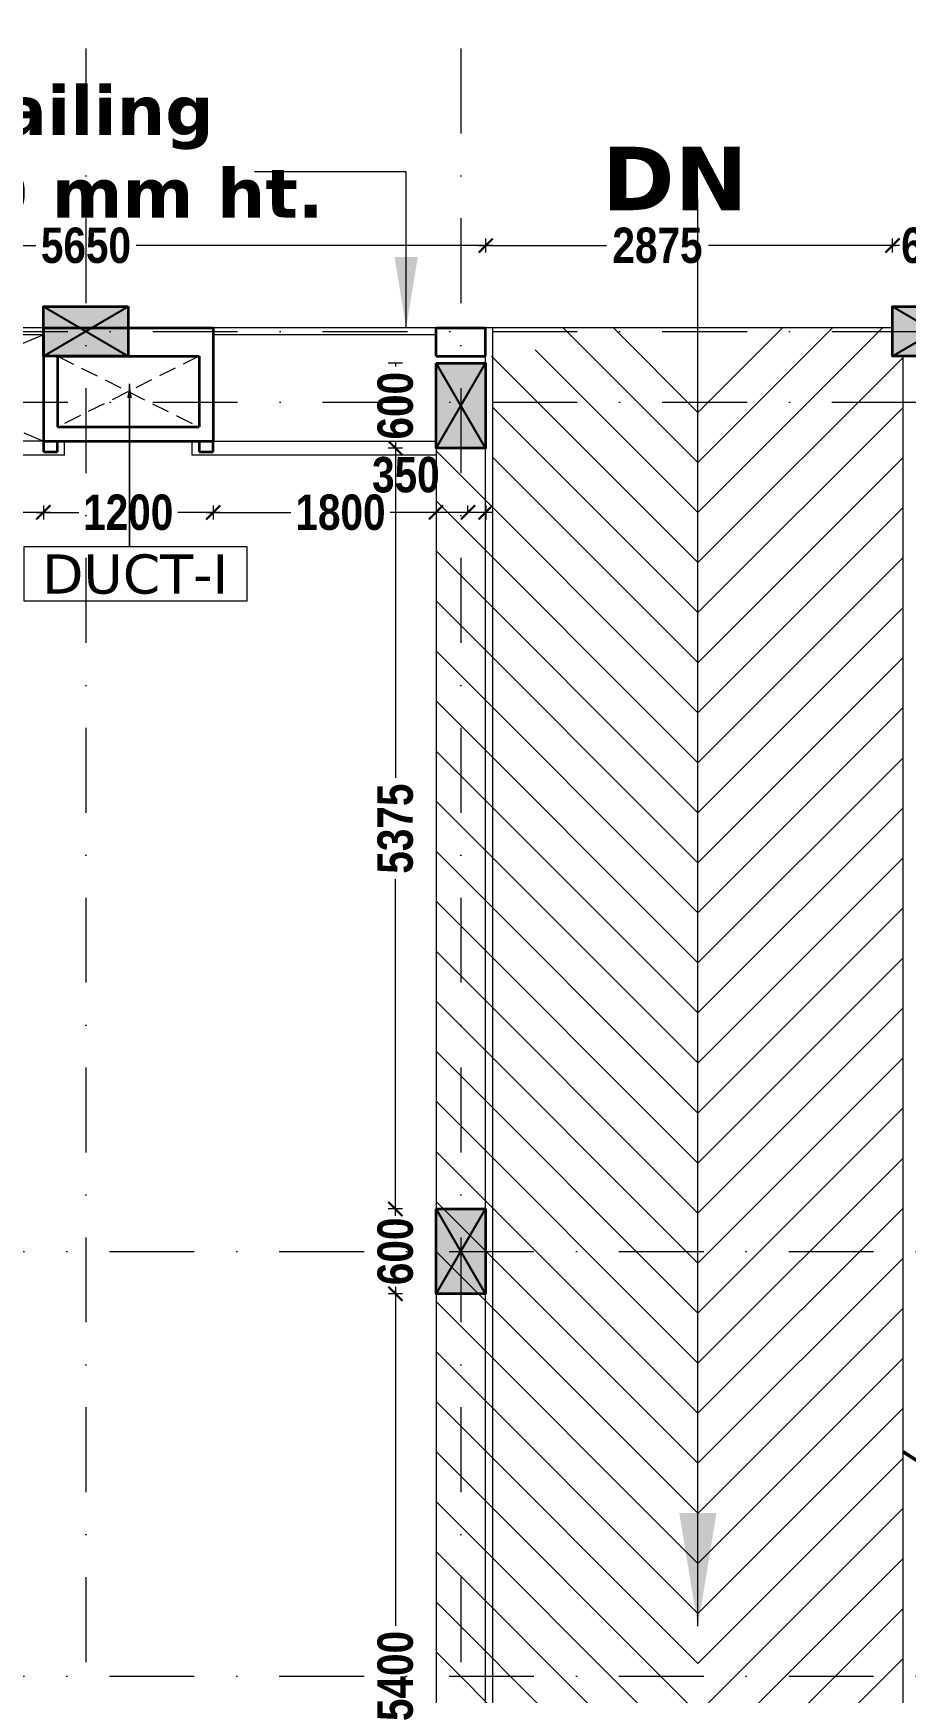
# Model space of a CAD drawing. Header units: millimetres. Extents: x -3092155 to 4513934, y -12317808 to 1850003.
# Drawn here: x -382707 to -376540, y -5694320 to -5682594 of the extents above; entities that cross this region are included whole.
import ezdxf

# ---------------------------------------------------------------- set-up
doc = ezdxf.new("R2010")
doc.units = ezdxf.units.MM
doc.header["$LTSCALE"] = 2
doc.header["$MEASUREMENT"] = 0
doc.header["$PDMODE"] = 34
doc.header["$PDSIZE"] = 500
for name, pattern in [('DASHDOT', [1, 0.5, -0.25, 0, -0.25]), ('DASHED2', [0.375, 0.25, -0.125]), ('HIDDEN', [0.375, 0.25, -0.125])]:
    doc.linetypes.add(name, pattern=pattern)
for name, color, linetype, lineweight, true_color in [('AEROW', 7, 'Continuous', 15, 0x0d0d0d), ('DOT', 7, 'DASHED2', 0, 0x89067c), ('duct text', 7, 'Continuous', 5, 0x30182a)]:
    doc.layers.add(name, color=color, linetype=linetype, lineweight=lineweight, true_color=true_color)
for name, color, linetype, lineweight in [('coloumn', 10, 'Continuous', 35), ('cornice', 12, 'Continuous', 25), ('D DIM', 250, 'Continuous', 9), ('DUCT', 37, 'Continuous', 35), ('GRID', 251, 'DASHDOT', 5), ('PROJ', 251, 'HIDDEN', 5), ('RAILING', 47, 'Continuous', 13), ('RAMP', 253, 'Continuous', 9), ('SILL', 74, 'Continuous', 9), ('TEXT', 7, 'Continuous', 13)]:
    doc.layers.add(name, color=color, linetype=linetype, lineweight=lineweight)
doc.styles.add('door', font='arial.ttf', dxfattribs={"height": 70})
doc.styles.add('INNER DIM', font='ARIALNB.TTF', dxfattribs={"height": 250})
doc.styles.add('style2', font='verdana.ttf')
doc.dimstyles.new('DOOR', dxfattribs={"dimtxt": 100, "dimasz": 100, "dimexe": 25, "dimexo": 50, "dimgap": 25, "dimtad": 0, "dimtih": 1, "dimtoh": 1, "dimdec": 0, "dimzin": 3, "dimdsep": 46, "dimtxsty": 'door', "dimblk": 'OBLIQUE', "dimcen": 200, "dimclrd": 256, "dimclre": 256, "dimclrt": 256, "dimadec": 0, "dimazin": 0, "dimtfac": 1, "dimtdec": 0, "dimtofl": 0, "dimtmove": 2, "dimatfit": 3, "dimfxl": 300, "dimfxlon": 1, "dimfrac": 1, "dimtolj": 1, "dimtzin": 0, "dimlwd": -1, "dimlwe": -1, "dimarcsym": 0})
doc.dimstyles.new('INNER DIM', dxfattribs={"dimscale": 0, "dimtxt": 250, "dimasz": 100, "dimexe": 50, "dimexo": 50, "dimgap": 50, "dimtad": 0, "dimdec": 0, "dimzin": 0, "dimdsep": 46, "dimtxsty": 'INNER DIM', "dimblk": 'ARCHTICK', "dimcen": 100, "dimdle": 50, "dimclrd": 256, "dimclre": 256, "dimclrt": 256, "dimadec": 0, "dimazin": 0, "dimtfac": 1, "dimtdec": 0, "dimtix": 1, "dimtmove": 2, "dimatfit": 3, "dimfxl": 50, "dimfxlon": 1, "dimtolj": 1, "dimtzin": 0, "dimlwd": -1, "dimlwe": -1, "dimarcsym": 1})

# ---------------------------------------------------------------- blocks, each defined once
blk = doc.blocks.new('_ArchTick')
at = {"color": 0, "linetype": 'ByBlock', "const_width": 0.15}
blk.add_lwpolyline([(-0.5, -0.5), (0.5, 0.5)], dxfattribs=at)
blk = doc.blocks.new('*D110')
at = {"layer": 'D DIM', "ltscale": 100, "transparency": 16777216}
for p, q in [((-380097, -5684926), (-380197, -5684926)), ((-380147, -5684926), (-380147, -5684950)), ((-380147, -5685526), (-380147, -5685502)), ((-380097, -5685526), (-380197, -5685526))]:
    blk.add_line(p, q, dxfattribs=at)
at = {"layer": 'Defpoints', "color": 0, "lineweight": 50, "ltscale": 100, "transparency": 16777216}
for p in [(-379508, -5684926), (-380147, -5685526), (-379509, -5685526)]:
    blk.add_point(p, dxfattribs=at)
at = {"layer": 'D DIM', "ltscale": 100, "transparency": 16777216, "insert": (-380147, -5685226), "char_height": 250, "attachment_point": 5, "rotation": 90, "style": 'INNER DIM'}
blk.add_mtext('\\A1;600', dxfattribs=at)
blk = doc.blocks.new('*D605')
at = {"layer": 'D DIM', "ltscale": 100, "transparency": 16777216}
for p, q in [((-379860, -5685930), (-379860, -5686030)), ((-379509, -5685930), (-379509, -5686030)), ((-379459, -5685980), (-379910, -5685980))]:
    blk.add_line(p, q, dxfattribs=at)
at = {"layer": 'Defpoints', "color": 0, "lineweight": 50, "ltscale": 100, "transparency": 16777216}
for p in [(-379860, -5684876), (-379509, -5684876), (-379860, -5685980)]:
    blk.add_point(p, dxfattribs=at)
at = {"layer": 'D DIM', "ltscale": 100, "transparency": 16777216, "xscale": 100, "yscale": 100, "zscale": 100, "rotation": 180}
blk.add_blockref('_ArchTick', (-379860, -5685980), dxfattribs=at)
at = {"layer": 'D DIM', "ltscale": 100, "transparency": 16777216, "xscale": 100, "yscale": 100, "zscale": 100}
blk.add_blockref('_ArchTick', (-379509, -5685980), dxfattribs=at)
at = {"layer": 'D DIM', "ltscale": 100, "transparency": 16777216, "insert": (-380073, -5685715), "char_height": 250, "attachment_point": 5, "style": 'INNER DIM'}
blk.add_mtext('\\A1;350', dxfattribs=at)
blk = doc.blocks.new('*D606')
at = {"layer": 'D DIM', "ltscale": 100, "transparency": 16777216}
for p, q in [((-381435, -5685930), (-381435, -5686030)), ((-379634, -5685980), (-379634, -5685930)), ((-381485, -5685980), (-380885, -5685980)), ((-379584, -5685980), (-380184, -5685980))]:
    blk.add_line(p, q, dxfattribs=at)
at = {"layer": 'Defpoints', "color": 0, "lineweight": 50, "ltscale": 100, "transparency": 16777216}
for p in [(-381435, -5685476), (-381435, -5685980), (-379634, -5685980)]:
    blk.add_point(p, dxfattribs=at)
at = {"layer": 'D DIM', "ltscale": 100, "transparency": 16777216, "xscale": 100, "yscale": 100, "zscale": 100, "rotation": 180}
blk.add_blockref('_ArchTick', (-381435, -5685980), dxfattribs=at)
at = {"layer": 'D DIM', "ltscale": 100, "transparency": 16777216, "xscale": 100, "yscale": 100, "zscale": 100}
blk.add_blockref('_ArchTick', (-379634, -5685980), dxfattribs=at)
at = {"layer": 'D DIM', "ltscale": 100, "transparency": 16777216, "insert": (-380535, -5685980), "char_height": 250, "attachment_point": 5, "style": 'INNER DIM'}
blk.add_mtext('\\A1;1800', dxfattribs=at)
blk = doc.blocks.new('*D607')
at = {"layer": 'D DIM', "ltscale": 100, "transparency": 16777216}
for p, q in [((-384435, -5685930), (-384435, -5686030)), ((-382635, -5685930), (-382635, -5686030)), ((-384485, -5685980), (-383885, -5685980)), ((-382585, -5685980), (-383184, -5685980))]:
    blk.add_line(p, q, dxfattribs=at)
at = {"layer": 'Defpoints', "color": 0, "lineweight": 50, "ltscale": 100, "transparency": 16777216}
for p in [(-384435, -5685476), (-382635, -5685476), (-384435, -5685980)]:
    blk.add_point(p, dxfattribs=at)
at = {"layer": 'D DIM', "ltscale": 100, "transparency": 16777216, "xscale": 100, "yscale": 100, "zscale": 100, "rotation": 180}
blk.add_blockref('_ArchTick', (-384435, -5685980), dxfattribs=at)
at = {"layer": 'D DIM', "ltscale": 100, "transparency": 16777216, "xscale": 100, "yscale": 100, "zscale": 100}
blk.add_blockref('_ArchTick', (-382635, -5685980), dxfattribs=at)
at = {"layer": 'D DIM', "ltscale": 100, "transparency": 16777216, "insert": (-383535, -5685980), "char_height": 250, "attachment_point": 5, "style": 'INNER DIM'}
blk.add_mtext('\\A1;1800', dxfattribs=at)
blk = doc.blocks.new('*D687')
at = {"layer": 'D DIM', "ltscale": 100, "transparency": 16777216}
for p, q in [((-385209, -5684094), (-382689, -5684094)), ((-385159, -5684101), (-385159, -5684044)), ((-379459, -5684094), (-381979, -5684094)), ((-379509, -5684144), (-379509, -5684044))]:
    blk.add_line(p, q, dxfattribs=at)
at = {"layer": 'Defpoints', "color": 0, "lineweight": 50, "ltscale": 100, "transparency": 16777216}
for p in [(-379509, -5684094), (-385159, -5684151), (-379509, -5684676)]:
    blk.add_point(p, dxfattribs=at)
at = {"layer": 'D DIM', "ltscale": 100, "transparency": 16777216, "xscale": 100, "yscale": 100, "zscale": 100, "rotation": 180}
blk.add_blockref('_ArchTick', (-385159, -5684094), dxfattribs=at)
at = {"layer": 'D DIM', "ltscale": 100, "transparency": 16777216, "xscale": 100, "yscale": 100, "zscale": 100}
blk.add_blockref('_ArchTick', (-379509, -5684094), dxfattribs=at)
at = {"layer": 'D DIM', "ltscale": 100, "transparency": 16777216, "insert": (-382334, -5684094), "char_height": 250, "attachment_point": 5, "style": 'INNER DIM'}
blk.add_mtext('\\A1;5650', dxfattribs=at)
blk = doc.blocks.new('*D210')
at = {"layer": 'D DIM', "ltscale": 100, "transparency": 16777216}
for p, q in [((-379559, -5684094), (-378655, -5684094)), ((-379509, -5684144), (-379509, -5684044)), ((-376584, -5684094), (-377934, -5684094)), ((-376634, -5684144), (-376634, -5684044))]:
    blk.add_line(p, q, dxfattribs=at)
at = {"layer": 'Defpoints', "color": 0, "lineweight": 50, "ltscale": 100, "transparency": 16777216}
for p in [(-376634, -5684094), (-376634, -5684526), (-379509, -5684926)]:
    blk.add_point(p, dxfattribs=at)
at = {"layer": 'D DIM', "ltscale": 100, "transparency": 16777216, "xscale": 100, "yscale": 100, "zscale": 100, "rotation": 180}
blk.add_blockref('_ArchTick', (-379509, -5684094), dxfattribs=at)
at = {"layer": 'D DIM', "ltscale": 100, "transparency": 16777216, "xscale": 100, "yscale": 100, "zscale": 100}
blk.add_blockref('_ArchTick', (-376634, -5684094), dxfattribs=at)
at = {"layer": 'D DIM', "ltscale": 100, "transparency": 16777216, "insert": (-378295, -5684094), "char_height": 250, "attachment_point": 5, "style": 'INNER DIM'}
blk.add_mtext('\\A1;2875', dxfattribs=at)
blk = doc.blocks.new('*D730')
at = {"layer": 'D DIM', "ltscale": 100, "transparency": 16777216}
for p, q in [((1049, 411), (-438739, 411)), ((-438689, 361), (-438689, 461)), ((999, 361), (999, 461))]:
    blk.add_line(p, q, dxfattribs=at)
at = {"layer": 'Defpoints', "color": 0, "lineweight": 50, "ltscale": 100, "transparency": 16777216}
for p in [(-438689, 411), (999, 0), (-438689, -5723126)]:
    blk.add_point(p, dxfattribs=at)
at = {"layer": 'D DIM', "ltscale": 100, "transparency": 16777216, "xscale": 100, "yscale": 100, "zscale": 100, "rotation": 180}
blk.add_blockref('_ArchTick', (-438689, 411), dxfattribs=at)
at = {"layer": 'D DIM', "ltscale": 100, "transparency": 16777216, "xscale": 100, "yscale": 100, "zscale": 100}
blk.add_blockref('_ArchTick', (999, 411), dxfattribs=at)
at = {"layer": 'D DIM', "ltscale": 100, "transparency": 16777216, "insert": (1326, 835), "char_height": 250, "attachment_point": 5, "style": 'INNER DIM'}
blk.add_mtext('\\A1;439688', dxfattribs=at)
blk = doc.blocks.new('*D902')
at = {"layer": 'D DIM', "ltscale": 100, "transparency": 16777216}
for p, q in [((-382635, -5685930), (-382635, -5686030)), ((-381435, -5685930), (-381435, -5686030)), ((-382685, -5685980), (-382385, -5685980)), ((-381385, -5685980), (-381684, -5685980))]:
    blk.add_line(p, q, dxfattribs=at)
at = {"layer": 'Defpoints', "color": 0, "lineweight": 50, "ltscale": 100, "transparency": 16777216}
for p in [(-382635, -5685476), (-381435, -5685476), (-382635, -5685980)]:
    blk.add_point(p, dxfattribs=at)
at = {"layer": 'D DIM', "ltscale": 100, "transparency": 16777216, "xscale": 100, "yscale": 100, "zscale": 100, "rotation": 180}
blk.add_blockref('_ArchTick', (-382635, -5685980), dxfattribs=at)
at = {"layer": 'D DIM', "ltscale": 100, "transparency": 16777216, "xscale": 100, "yscale": 100, "zscale": 100}
blk.add_blockref('_ArchTick', (-381435, -5685980), dxfattribs=at)
at = {"layer": 'D DIM', "ltscale": 100, "transparency": 16777216, "insert": (-382035, -5685980), "char_height": 250, "attachment_point": 5, "style": 'INNER DIM'}
blk.add_mtext('\\A1;1200', dxfattribs=at)
blk = doc.blocks.new('*D386')
at = {"layer": 'D DIM', "ltscale": 100, "transparency": 16777216}
for p, q in [((-380097, -5684926), (-380197, -5684926)), ((-380147, -5684926), (-380147, -5684950)), ((-380147, -5685526), (-380147, -5685502)), ((-380097, -5685526), (-380197, -5685526))]:
    blk.add_line(p, q, dxfattribs=at)
at = {"layer": 'Defpoints', "color": 0, "lineweight": 50, "ltscale": 100, "transparency": 16777216}
for p in [(-379508, -5684926), (-380147, -5685526), (-379509, -5685526)]:
    blk.add_point(p, dxfattribs=at)
at = {"layer": 'D DIM', "ltscale": 100, "transparency": 16777216, "insert": (-380147, -5685226), "char_height": 250, "attachment_point": 5, "rotation": 90, "style": 'INNER DIM'}
blk.add_mtext('\\A1;600', dxfattribs=at)
blk = doc.blocks.new('*D387')
at = {"layer": 'D DIM', "ltscale": 100, "transparency": 16777216}
for p, q in [((-380147, -5685476), (-380147, -5687856)), ((-380097, -5685526), (-380197, -5685526)), ((-380147, -5690951), (-380147, -5688572)), ((-380097, -5690901), (-380197, -5690901))]:
    blk.add_line(p, q, dxfattribs=at)
at = {"layer": 'Defpoints', "color": 0, "lineweight": 50, "ltscale": 100, "transparency": 16777216}
for p in [(-379460, -5685526), (-380147, -5690901), (-379859, -5690901)]:
    blk.add_point(p, dxfattribs=at)
at = {"layer": 'D DIM', "ltscale": 100, "transparency": 16777216, "xscale": 100, "yscale": 100, "zscale": 100}
for p, rotation in [((-380147, -5685526), 90), ((-380147, -5690901), 270)]:
    blk.add_blockref('_ArchTick', p, dxfattribs=dict(at, rotation=rotation))
at = {"layer": 'D DIM', "ltscale": 100, "transparency": 16777216, "insert": (-380147, -5688214), "char_height": 250, "attachment_point": 5, "rotation": 90, "style": 'INNER DIM'}
blk.add_mtext('\\A1;5375', dxfattribs=at)
blk = doc.blocks.new('*D388')
at = {"layer": 'D DIM', "ltscale": 100, "transparency": 16777216}
for p, q in [((-380097, -5690901), (-380197, -5690901)), ((-380147, -5690901), (-380147, -5690925)), ((-380147, -5691501), (-380147, -5691477)), ((-380097, -5691501), (-380197, -5691501))]:
    blk.add_line(p, q, dxfattribs=at)
at = {"layer": 'Defpoints', "color": 0, "lineweight": 50, "ltscale": 100, "transparency": 16777216}
for p in [(-379509, -5690901), (-380147, -5691501), (-379509, -5691501)]:
    blk.add_point(p, dxfattribs=at)
at = {"layer": 'D DIM', "ltscale": 100, "transparency": 16777216, "insert": (-380147, -5691201), "char_height": 250, "attachment_point": 5, "rotation": 90, "style": 'INNER DIM'}
blk.add_mtext('\\A1;600', dxfattribs=at)
blk = doc.blocks.new('*D389')
at = {"layer": 'D DIM', "ltscale": 100, "transparency": 16777216}
for p, q in [((-380147, -5691451), (-380147, -5693846)), ((-380097, -5691501), (-380197, -5691501)), ((-380147, -5696951), (-380147, -5694556)), ((-380097, -5696901), (-380197, -5696901))]:
    blk.add_line(p, q, dxfattribs=at)
at = {"layer": 'Defpoints', "color": 0, "lineweight": 50, "ltscale": 100, "transparency": 16777216}
for p in [(-379509, -5691501), (-380147, -5696901), (-379509, -5696901)]:
    blk.add_point(p, dxfattribs=at)
at = {"layer": 'D DIM', "ltscale": 100, "transparency": 16777216, "xscale": 100, "yscale": 100, "zscale": 100}
for p, rotation in [((-380147, -5691501), 90), ((-380147, -5696901), 270)]:
    blk.add_blockref('_ArchTick', p, dxfattribs=dict(at, rotation=rotation))
at = {"layer": 'D DIM', "ltscale": 100, "transparency": 16777216, "insert": (-380147, -5694201), "char_height": 250, "attachment_point": 5, "rotation": 90, "style": 'INNER DIM'}
blk.add_mtext('\\A1;5400', dxfattribs=at)
blk = doc.blocks.new('*D395')
at = {"layer": 'D DIM', "ltscale": 100, "transparency": 16777216}
for p, q in [((-376634, -5684144), (-376634, -5684044)), ((-376634, -5684094), (-376610, -5684094)), ((-376034, -5684094), (-376058, -5684094)), ((-376034, -5684144), (-376034, -5684044))]:
    blk.add_line(p, q, dxfattribs=at)
at = {"layer": 'Defpoints', "color": 0, "lineweight": 50, "ltscale": 100, "transparency": 16777216}
for p in [(-376034, -5684094), (-376634, -5684526), (-376034, -5684526)]:
    blk.add_point(p, dxfattribs=at)
at = {"layer": 'D DIM', "ltscale": 100, "transparency": 16777216, "insert": (-376334, -5684094), "char_height": 250, "attachment_point": 5, "style": 'INNER DIM'}
blk.add_mtext('\\A1;600', dxfattribs=at)
blk = doc.blocks.new('F.F')
at = {"layer": 'coloumn', "ltscale": 100}
for points in [[(-154655, -5837856), (-154655, -5838206), (-155255, -5838206), (-155255, -5837856)], [(-148655, -5837856), (-148655, -5838206), (-149255, -5838206), (-149255, -5837856)], [(-152480, -5838256), (-152130, -5838256), (-152130, -5838856), (-152480, -5838856)], [(-152480, -5844231), (-152130, -5844231), (-152130, -5844831), (-152480, -5844831)]]:
    blk.add_hatch(color=256, dxfattribs=at).paths.add_polyline_path(points)
at = {"layer": 'coloumn', "lineweight": 25, "ltscale": 100}
for p, q in [((-155255, -5838206), (-154655, -5837856)), ((-155255, -5837856), (-154655, -5838206)), ((-149255, -5838206), (-148655, -5837856)), ((-149255, -5837856), (-148655, -5838206)), ((-152130, -5838856), (-152480, -5838256)), ((-152480, -5838856), (-152130, -5838256)), ((-152130, -5844831), (-152480, -5844231)), ((-152480, -5844831), (-152130, -5844231))]:
    blk.add_line(p, q, dxfattribs=at)
at = {"layer": 'coloumn', "ltscale": 100}
for points in [[(-154655, -5837856), (-154655, -5838206), (-155255, -5838206), (-155255, -5837856)], [(-148655, -5837856), (-148655, -5838206), (-149255, -5838206), (-149255, -5837856)], [(-152480, -5838256), (-152130, -5838256), (-152130, -5838856), (-152480, -5838856)], [(-152480, -5844231), (-152130, -5844231), (-152130, -5844831), (-152480, -5844831)]]:
    blk.add_lwpolyline(points, close=True, dxfattribs=at)
blk = doc.blocks.new('tyyhht')
at = {"layer": 'DUCT', "ltscale": 100}
for p, q in [((-456314, -5835881), (-456314, -5835806)), ((-456214, -5835806), (-456214, -5835881)), ((-454414, -5835881), (-454414, -5835806)), ((-454314, -5835806), (-454314, -5835881)), ((-456214, -5835881), (-456314, -5835881)), ((-454314, -5835881), (-454414, -5835881))]:
    blk.add_line(p, q, dxfattribs=at)
at = {"layer": 'SILL', "ltscale": 100}
for p, q in [((-456364, -5835906), (-456364, -5835806)), ((-454264, -5835906), (-454264, -5835806)), ((-456364, -5835906), (-454264, -5835906))]:
    blk.add_line(p, q, dxfattribs=at)
blk = doc.blocks.new('_Oblique')
at = {"color": 0, "linetype": 'ByBlock', "lineweight": -2}
blk.add_line((-0.5, -0.5), (0.5, 0.5), dxfattribs=at)
blk = doc.blocks.new('6yuj6kit')
at = {"layer": 'duct text', "ltscale": 0.1}
blk.add_lwpolyline([(-94098, -5614808), (-92525, -5614808), (-92525, -5615195), (-94098, -5615195)], close=True, dxfattribs=at)
at = {"layer": 'duct text', "ltscale": 0.1, "insert": (-93313, -5615005), "char_height": 276.64, "width": 1547.24, "attachment_point": 5, "style": 'style2'}
blk.add_mtext('\\pxt11;DUCT-I', dxfattribs=at)
at = {"layer": 'duct text', "ltscale": 0.1}
blk.add_leader([(-93353, -5613659), (-93353, -5614808), (-93353, -5613659)], dimstyle='DOOR', dxfattribs=at)

msp = doc.modelspace()

# ---------------------------------------------------------------- linework, layer by layer
at = {"layer": 'DOT', "ltscale": 400}
for p, q in [((-382634.7, -5684726.2), (-384434.7, -5685476.2)), ((-384434.7, -5684726.2), (-382634.7, -5685476.2))]:
    msp.add_line(p, q, dxfattribs=at)
at = {"layer": 'DUCT', "ltscale": 100}
for p, q in [((-382634.7, -5684676.2), (-382634.7, -5685476.2)), ((-382634.7, -5684676.2), (-381434.7, -5684676.2)), ((-381434.7, -5684676.2), (-381434.7, -5685476.2)), ((-379859.7, -5684676.2), (-379509.3, -5684676.2)), ((-379859.7, -5684876.2), (-379859.7, -5684676.2)), ((-379509.3, -5684876.2), (-379509.3, -5684676.2)), ((-382534.7, -5684876.2), (-381534.7, -5684876.2)), ((-382534.7, -5684876.2), (-382534.7, -5685376.2)), ((-381534.7, -5684876.2), (-381534.7, -5685376.2)), ((-379859.7, -5684876.2), (-379509.3, -5684876.2)), ((-382534.7, -5685376.2), (-381534.7, -5685376.2)), ((-382634.7, -5685476.2), (-381434.7, -5685476.2)), ((-381534.7, -5685476.2), (-381534.7, -5685551.2)), ((-381434.7, -5685551.2), (-381434.7, -5685476.2)), ((-381534.7, -5685551.2), (-381434.7, -5685551.2))]:
    msp.add_line(p, q, dxfattribs=at)
at = {"layer": 'GRID', "color": 5, "ltscale": 600}
for p, q in [((-382334.7, -5657499.4), (-382334.7, -5742293.2)), ((-379684.7, -5657499.4), (-379684.7, -5742293.2))]:
    msp.add_line(p, q, dxfattribs=at)
at = {"layer": 'GRID', "color": 6, "ltscale": 600}
for p, q in [((-461068.9, -5684701.2), (-366441.5, -5684701.2)), ((-461068.9, -5685201.2), (-366441.5, -5685201.2)), ((-460174.6, -5691201.2), (-367335.1, -5691201.2)), ((-460174.6, -5694201.2), (-367335.1, -5694201.2))]:
    msp.add_line(p, q, dxfattribs=at)
at = {"layer": 'PROJ', "ltscale": 250}
for p, q in [((-382534.7, -5684876.2), (-381534.7, -5685376.2)), ((-381534.7, -5684876.2), (-382534.7, -5685376.2))]:
    msp.add_line(p, q, dxfattribs=at)
at = {"layer": 'RAILING', "ltscale": 100}
for p, q in [((-382634.7, -5684676.2), (-384434.7, -5684676.2)), ((-379856.1, -5684676.2), (-381434.7, -5684676.2)), ((-379459.3, -5709451.2), (-379459.3, -5684676.2)), ((-382634.7, -5684726.2), (-384434.7, -5684726.2)), ((-379859.7, -5684726.2), (-381434.7, -5684726.2)), ((-379509.3, -5709501.2), (-379509.3, -5684876.2)), ((-376559.3, -5706551.2), (-376559.4, -5684876.2))]:
    msp.add_line(p, q, dxfattribs=at)
at = {"layer": 'RAMP', "ltscale": 100}
for p, q in [((-376634.3, -5684676.2), (-379509.3, -5684676.2)), ((-378009.3, -5685627.1), (-378960.2, -5684676.2)), ((-378009.3, -5685273.5), (-378606.6, -5684676.2)), ((-378009.3, -5685980.9), (-376704.6, -5684676.2)), ((-378009.3, -5685627.4), (-377058.2, -5684676.2)), ((-378009.3, -5685273.8), (-377411.7, -5684676.2)), ((-378009.3, -5686334.2), (-379467.3, -5684876.2)), ((-378009.3, -5685980.6), (-379159.3, -5684830.6)), ((-378009.3, -5686334.5), (-376559.3, -5684884.5)), ((-378009.3, -5686687.8), (-379459.3, -5685237.8)), ((-378009.3, -5686688), (-376559.3, -5685238)), ((-379859.7, -5685526.2), (-379859.7, -5708926.2)), ((-378009.3, -5687394.9), (-379859.7, -5685544.4)), ((-378009.3, -5687041.3), (-379459.3, -5685591.3)), ((-378009.3, -5687041.6), (-376559.3, -5685591.6)), ((-378009.3, -5687748.4), (-379859.7, -5685898)), ((-378009.3, -5687395.1), (-376559.3, -5685945.1)), ((-378009.3, -5688102), (-379859.7, -5686251.6)), ((-378009.3, -5687748.7), (-376559.3, -5686298.7)), ((-378009.3, -5688455.5), (-379859.7, -5686605.1)), ((-378009.3, -5688102.2), (-376559.3, -5686652.2)), ((-378009.3, -5688809.1), (-379859.7, -5686958.7)), ((-378009.3, -5688455.8), (-376559.3, -5687005.8)), ((-378009.3, -5689162.6), (-379859.7, -5687312.2)), ((-378009.3, -5688809.3), (-376559.3, -5687359.3)), ((-378009.3, -5689516.2), (-379859.7, -5687665.8)), ((-378009.3, -5689162.9), (-376559.3, -5687712.9)), ((-378009.3, -5689869.7), (-379859.7, -5688019.3)), ((-378009.3, -5689516.5), (-376559.3, -5688066.5)), ((-378009.3, -5690223.3), (-379859.7, -5688372.9)), ((-378009.3, -5689870), (-376559.3, -5688420)), ((-378009.3, -5690576.8), (-379859.7, -5688726.4)), ((-378009.3, -5690223.6), (-376559.3, -5688773.6)), ((-378009.3, -5690930.4), (-379859.7, -5689080)), ((-378009.3, -5690577.1), (-376559.3, -5689127.1)), ((-378009.3, -5691284), (-379859.7, -5689433.5)), ((-378009.3, -5690930.7), (-376559.3, -5689480.7)), ((-378009.3, -5691637.5), (-379859.7, -5689787.1)), ((-378009.3, -5691284.2), (-376559.3, -5689834.2)), ((-378009.3, -5691991.1), (-379859.7, -5690140.6)), ((-378009.3, -5691637.8), (-376559.3, -5690187.8)), ((-378009.3, -5692344.6), (-379859.7, -5690494.2)), ((-378009.3, -5691991.3), (-376559.3, -5690541.3)), ((-378009.3, -5692698.2), (-379859.7, -5690847.8)), ((-378009.3, -5692344.9), (-376559.3, -5690894.9)), ((-378009.3, -5693051.7), (-379859.7, -5691201.3)), ((-378009.3, -5692698.4), (-376559.3, -5691248.4)), ((-378009.3, -5693405.3), (-379859.7, -5691554.9)), ((-378009.3, -5693052), (-376559.3, -5691602)), ((-378009.3, -5693758.8), (-379859.7, -5691908.4)), ((-378009.3, -5693405.5), (-376559.3, -5691955.5)), ((-378009.3, -5694112.4), (-379859.7, -5692262)), ((-378009.3, -5693759.1), (-376559.3, -5692309.1)), ((-378009.3, -5694465.9), (-379859.7, -5692615.5)), ((-378009.3, -5694112.7), (-376559.3, -5692662.7)), ((-378009.3, -5694819.5), (-379859.7, -5692969.1)), ((-378009.3, -5694466.2), (-376559.3, -5693016.2)), ((-378009.3, -5695173), (-379859.7, -5693322.6)), ((-378009.3, -5694819.8), (-376559.3, -5693369.8)), ((-378009.3, -5695526.6), (-379859.7, -5693676.2)), ((-378009.3, -5695173.3), (-376559.3, -5693723.3)), ((-378009.3, -5695880.1), (-379859.7, -5694029.7)), ((-378009.3, -5695526.9), (-376559.3, -5694076.9))]:
    msp.add_line(p, q, dxfattribs=at)
at = {"layer": 'RAMP', "lineweight": 50, "ltscale": 100}
msp.add_line((-376559.3, -5692617.1), (-375036.7, -5693589.8), dxfattribs=at)
at = {"layer": 'SILL', "ltscale": 100}
for p, q in [((-382635.9, -5685476.2), (-384435.9, -5685476.2)), ((-381584.3, -5685576.2), (-381584.3, -5685476.2)), ((-381435.9, -5685476.2), (-379860.1, -5685476.2)), ((-379859.7, -5685576.2), (-381584.3, -5685576.2))]:
    msp.add_line(p, q, dxfattribs=at)

# ---------------------------------------------------------------- block references
at = {"layer": 'coloumn'}
msp.add_blockref('F.F', (-227379.8, 153330), dxfattribs=at)
at = {"layer": 'cornice', "color": 3, "lineweight": 50}
msp.add_blockref('6yuj6kit', (-288672.7, -71412.7), dxfattribs=at)
at = {"layer": 'cornice', "color": 3, "lineweight": 50, "xscale": -1}
msp.add_blockref('tyyhht', (-838848.7, 150330), dxfattribs=at)

# ---------------------------------------------------------------- texts
at = {"layer": 'TEXT', "ltscale": 0.1, "char_height": 350, "attachment_point": 5, "style": 'style2'}
for s, insert in [('{\\fVerdana|b1|i0|c0|p34;Railing \\P1050 mm ht. }', (-382366.9, -5683433.2)), ('{\\fVerdana|b1|i0|c0|p34;\\H1.2857x;DN\\H0.77778x; }', (-378172.1, -5683620.1))]:
    msp.add_mtext(s, dxfattribs=dict(at, insert=insert))

# ---------------------------------------------------------------- dimensions: what is measured, and where the dimension line sits
at = {"layer": 'D DIM', "ltscale": 100}
for base, p1, p2, picture, middle in [((-438689.1, 410.6), (998.8, 0), (-438689.1, -5723126.2), '*D730', (1326.5, 835.2)), ((-376634.3, -5684093.8), (-379508.9, -5684926.2), (-376634.3, -5684526.2), '*D210', (-378294.8, -5684093.8)), ((-379859.7, -5685980.2), (-379509.3, -5684876.2), (-379859.7, -5684876.2), '*D605', (-380073.3, -5685714.9))]:
    dim = msp.add_linear_dim(base=base, p1=p1, p2=p2, dimstyle='INNER DIM', override={"dimscale": 1}, dxfattribs=at)
    dim.commit()
    dim.dimension.update_dxf_attribs({"geometry": picture, "text_midpoint": middle, "dimtype": 160})
for base, p1, p2, picture, middle in [((-379509.3, -5684093.8), (-385159.3, -5684151.2), (-379509.3, -5684676.2), '*D687', (-382334.3, -5684093.8)), ((-376034.3, -5684093.8), (-376634.3, -5684526.2), (-376034.3, -5684526.2), '*D395', (-376334.3, -5684093.8)), ((-384434.7, -5685980.2), (-382634.7, -5685476.2), (-384434.7, -5685476.2), '*D607', (-383534.7, -5685980.2)), ((-382634.7, -5685980.2), (-381434.7, -5685476.2), (-382634.7, -5685476.2), '*D902', (-382034.7, -5685980.2)), ((-381434.7, -5685980.2), (-379634.3, -5685980.2), (-381434.7, -5685476.2), '*D606', (-380534.5, -5685980.2))]:
    dim = msp.add_linear_dim(base=base, p1=p1, p2=p2, dimstyle='INNER DIM', override={"dimscale": 1}, dxfattribs=at)
    dim.commit()
    dim.dimension.update_dxf_attribs({"geometry": picture, "text_midpoint": middle})
for base, p1, p2, picture, middle in [((-380147.3, -5685526.2), (-379508.3, -5684926.2), (-379509.3, -5685526.2), '*D110', (-380147.3, -5685226.2)), ((-380147.3, -5685526.2), (-379508.3, -5684926.2), (-379509.3, -5685526.2), '*D386', (-380147.3, -5685226.2)), ((-380147.3, -5690901.2), (-379459.7, -5685526.2), (-379859.3, -5690901.2), '*D387', (-380147.3, -5688213.7)), ((-380147.3, -5691501.2), (-379509.3, -5690901.2), (-379509.3, -5691501.2), '*D388', (-380147.3, -5691201.2)), ((-380147.3, -5696901.2), (-379509.3, -5691501.2), (-379509.3, -5696901.2), '*D389', (-380147.3, -5694201.2))]:
    dim = msp.add_linear_dim(base=base, p1=p1, p2=p2, angle=90, dimstyle='INNER DIM', override={"dimscale": 1}, dxfattribs=at)
    dim.commit()
    dim.dimension.update_dxf_attribs({"geometry": picture, "text_midpoint": middle})

# ---------------------------------------------------------------- leaders
at = {"layer": 'AEROW', "ltscale": 100}
msp.add_leader([(-380071, -5684676.2), (-380071, -5683572.7), (-381142.8, -5683572.7)], dimstyle='INNER DIM', override={"dimscale": 1, "dimasz": 500}, dxfattribs=at)
at = {"layer": 'AEROW', "lineweight": 35, "ltscale": 100}
msp.add_leader([(-378009.3, -5693850.1), (-378009.3, -5683762)], dimstyle='INNER DIM', override={"dimscale": 1, "dimasz": 800}, dxfattribs=at)

doc.saveas('drawing.dxf')
